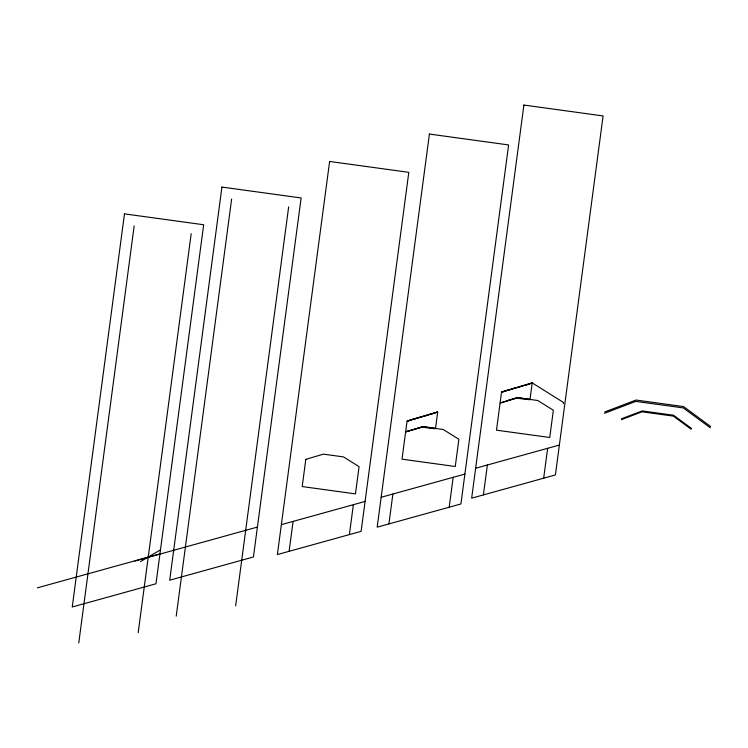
<?xml version="1.0" encoding="UTF-8"?>
<svg xmlns="http://www.w3.org/2000/svg" width="748" height="748" viewBox="0 0 748 748"><rect width="100%" height="100%" fill="white"/><g stroke="black" fill="none" stroke-linecap="round" stroke-linejoin="round"><path stroke-width="1.12" d="M78.764 642.943L134.173 225.859M138.193 632.64L191.189 233.703M176.219 616.146L231.628 199.071M235.648 605.852L288.653 206.906M289.111 551.313L293.085 521.412M349.391 534.605L353.365 504.704M388.913 523.918L392.887 494.017M435.514 428.445L437.72 411.896L407.09 420.956L402.013 459.179L455.261 466.5L458.879 439.254L443.255 429.511L423.237 426.753L405.631 431.933M449.193 507.209L453.166 477.308M483.395 494.914L487.369 465.013M529.995 399.441L532.193 382.883L501.562 391.952L496.485 430.175L549.743 437.486L553.361 410.25L537.737 400.498L517.71 397.749L500.103 402.929M543.674 478.206L547.648 448.304M563.337 403.696L563.496 402.48L532.193 382.883M140.549 561.57L160.483 549.845M604.767 411.933L636.034 400.049L683.56 406.585L710.6 426.472M604.515 413.279L635.781 401.396L683.298 407.922L710.338 427.819M621.541 418.768L642.177 410.923L673.537 415.234L691.386 428.361M621.373 419.656L642.008 411.811L673.368 416.122L691.217 429.249M37.4 587.835L159.95 553.875M134.864 561.047L257.406 527.078M475.644 468.257L559.373 445.051M281.36 524.657L365.089 501.45M381.162 497.27L464.891 474.064M508.116 400.704L500.599 402.92M124.477 213.872L72.247 606.983L155.977 583.777L203.671 224.755L124.477 213.872M221.932 187.075L169.712 580.186L253.432 556.98L301.126 197.958L221.932 187.075M329.616 161.456L277.386 554.558L361.116 531.351L408.81 172.339L329.616 161.456M305.829 459.328L302.211 486.565L355.459 493.886L359.077 466.649L343.454 456.897L323.435 454.148L305.829 459.328M429.417 134.06L377.188 527.172L460.918 503.965L508.612 144.944L429.417 134.06M423.751 426.715L423.667 427.314L429.904 428.174L429.988 427.576L423.751 426.715M430.352 427.65L430.287 428.127L434.915 428.763L434.981 428.286L430.352 427.65M523.899 105.057L471.67 498.159L555.399 474.952L603.094 115.94L523.899 105.057M518.224 397.712L518.149 398.31L524.385 399.161L524.47 398.562L518.224 397.712M524.834 398.637L524.769 399.123L529.388 399.759L529.453 399.273L524.834 398.637M516.896 387.52L508.575 390.138L516.896 387.52M524.226 385.388L517.242 387.642L524.226 385.388M531.837 383.107L524.862 385.398L531.837 383.107M422.414 416.524L414.093 419.151L422.414 416.524M429.745 414.392L422.76 416.655L429.745 414.392M437.365 412.111L430.39 414.401L437.365 412.111M508.294 390.063L501.796 392.204L508.294 390.063M413.812 419.067L407.314 421.218L413.812 419.067M516.812 397.889L508.565 400.32L516.812 397.889M413.56 429.483L406.042 431.69L413.56 429.483M422.33 426.902L414.083 429.324L422.33 426.902"/></g></svg>
